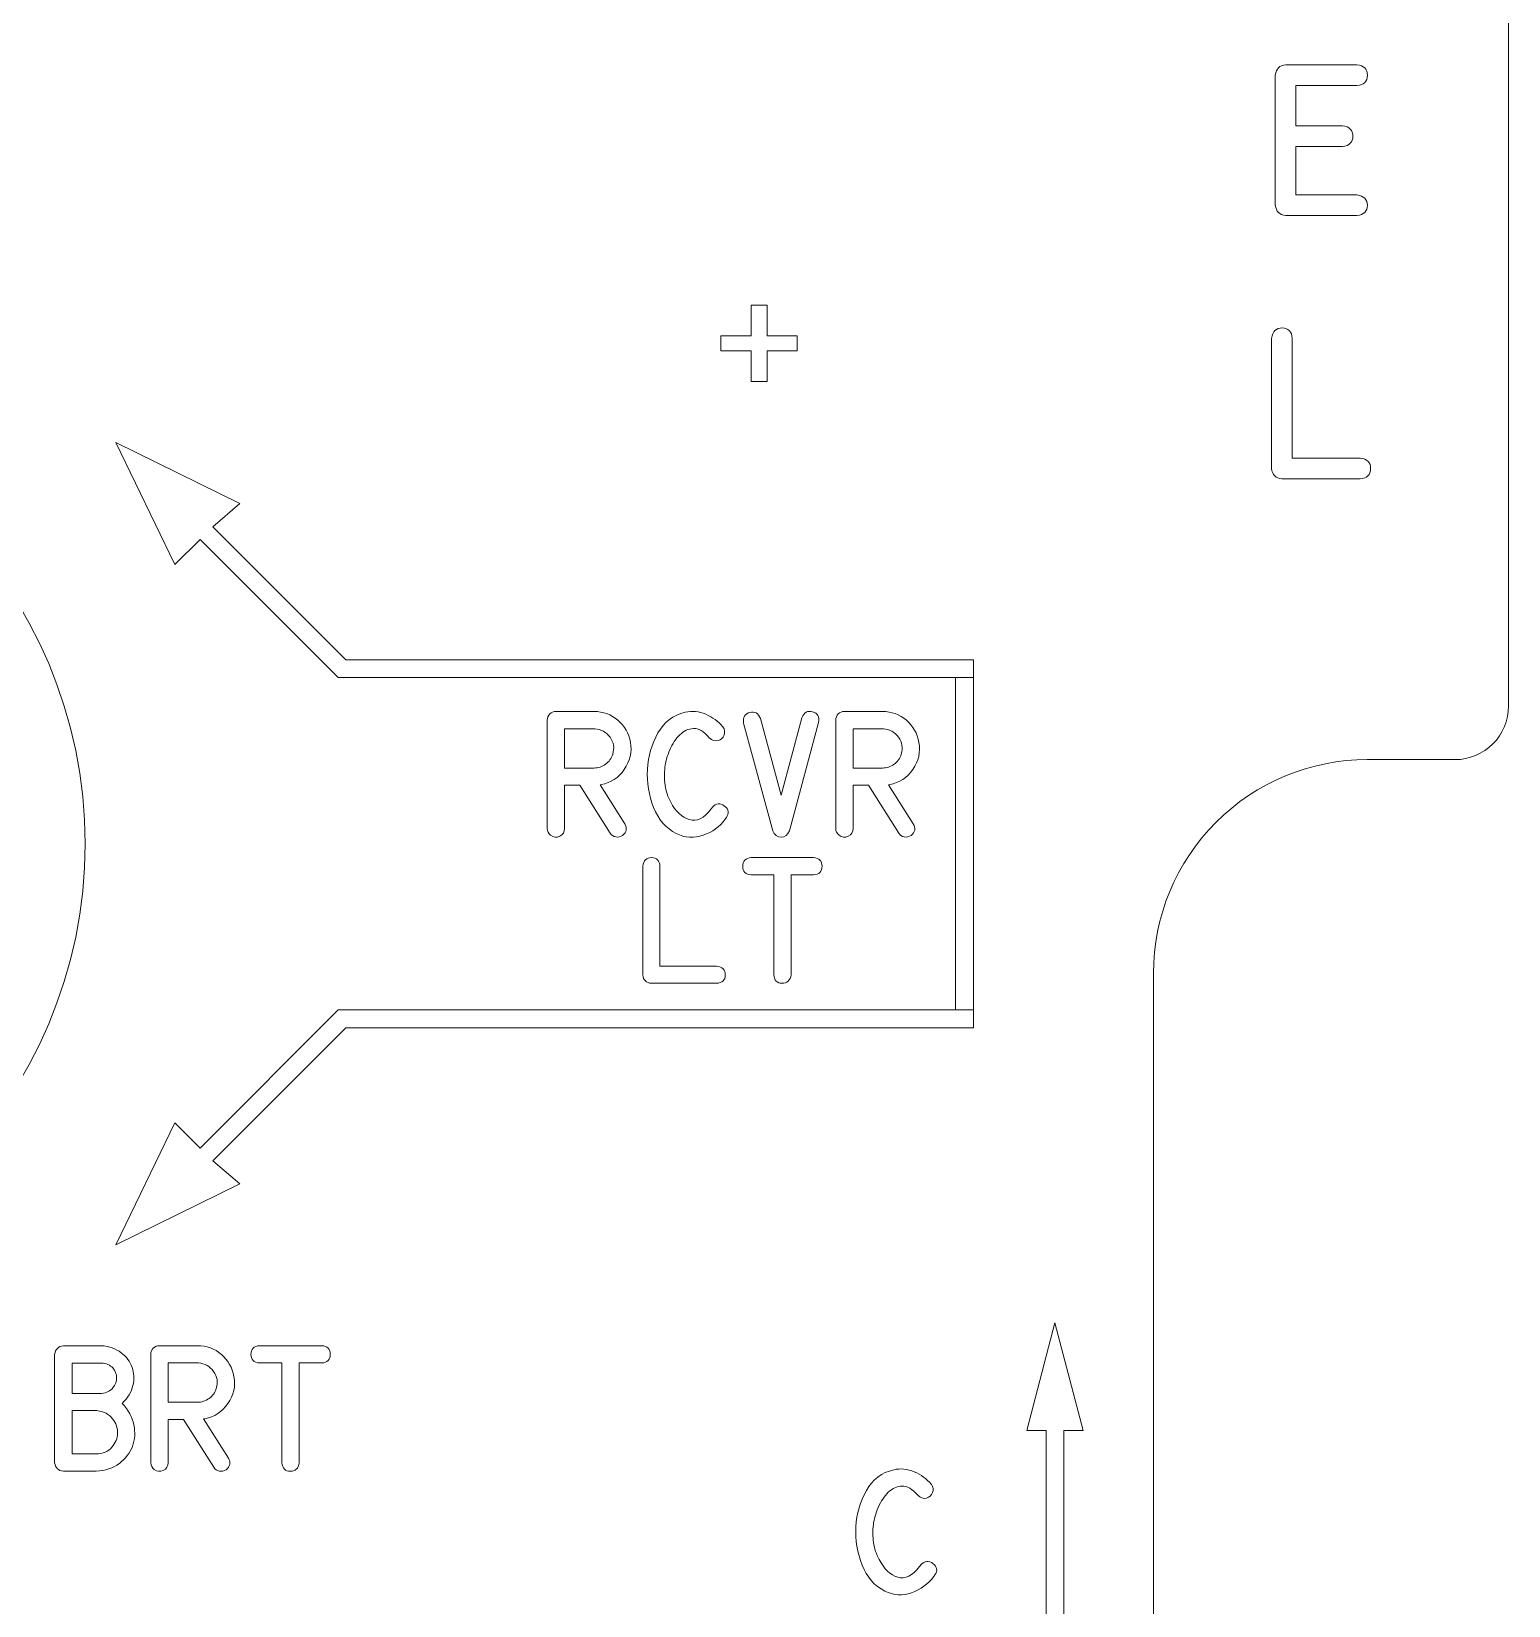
# Model space of a CAD drawing. Header units: millimetres. Extents: x -209 to 236, y -93 to 88.
# Drawn here: x -105.64 to -64.19, y -0.87 to 43.33 of the extents above; entities that cross this region are included whole.
import ezdxf

# ---------------------------------------------------------------- set-up
doc = ezdxf.new("R2010")
doc.units = ezdxf.units.MM
doc.header["$MEASUREMENT"] = 0
doc.layers.add('LED', color=7, linetype='Continuous')

msp = doc.modelspace()

# ---------------------------------------------------------------- linework, layer by layer
at = {"layer": 'LED', "color": 240, "lineweight": 9}
msp.add_lwpolyline([(-79.7042, 15.8551), (-79.2042, 15.8551), (-79.2042, 25.1901), (-79.7042, 25.1901), (-79.7042, 15.8551)], close=True, dxfattribs=at)
msp.add_ellipse((-117.1377, 20.5226), major_axis=(0, 13), ratio=1, dxfattribs=at)
at = {"layer": 'LED', "color": 250, "lineweight": 9}
msp.add_open_spline([(-64.1878, 86.0226), (-64.188, 86.4206), (-64.3464, 86.8023), (-64.628, 87.0836), (-64.628, 87.0836), (-64.9097, 87.3649), (-65.2897, 87.5228), (-65.6878, 87.5226), (-65.6878, 87.5226), (-65.6878, 87.5226), (-207.1378, 87.5226), (-207.1378, 87.5226), (-207.1378, 87.5226), (-207.5358, 87.5223), (-207.9175, 87.3639), (-208.1988, 87.0823), (-208.1988, 87.0823), (-208.4801, 86.8006), (-208.638, 86.4206), (-208.6378, 86.0226), (-208.6378, 86.0226), (-208.6378, 86.0226), (-208.6378, 81.5351), (-208.6378, 81.5351), (-208.6378, 81.5351), (-208.6375, 81.137), (-208.4791, 80.7553), (-208.1975, 80.474), (-208.1975, 80.474), (-207.9158, 80.1927), (-207.5358, 80.0348), (-207.1378, 80.0351), (-207.1378, 80.0351), (-207.1378, 80.0351), (-204.6753, 80.0351), (-204.6753, 80.0351), (-204.6753, 80.0351), (-202.5317, 80.0351), (-200.5509, 78.8915), (-199.4791, 77.0351), (-199.4791, 77.0351), (-198.4073, 75.1787), (-198.4073, 72.8915), (-199.4791, 71.0351), (-199.4791, 71.0351), (-200.5509, 69.1787), (-202.5317, 68.0351), (-204.6753, 68.0351), (-204.6753, 68.0351), (-204.6753, 68.0351), (-207.1378, 68.0351), (-207.1378, 68.0351), (-207.1378, 68.0351), (-207.5358, 68.0348), (-207.9175, 67.8764), (-208.1988, 67.5948), (-208.1988, 67.5948), (-208.4801, 67.3131), (-208.638, 66.9331), (-208.6378, 66.5351), (-208.6378, 66.5351), (-208.6378, 66.5351), (-208.6378, 24.3851), (-208.6378, 24.3851), (-208.6378, 24.3851), (-208.6375, 23.987), (-208.4791, 23.6053), (-208.1975, 23.324), (-208.1975, 23.324), (-207.9158, 23.0427), (-207.5358, 22.8848), (-207.1378, 22.8851), (-207.1378, 22.8851), (-207.1378, 22.8851), (-204.6753, 22.8851), (-204.6753, 22.8851), (-204.6753, 22.8851), (-202.5317, 22.8851), (-200.5509, 21.7415), (-199.4791, 19.8851), (-199.4791, 19.8851), (-198.4073, 18.0287), (-198.4073, 15.7415), (-199.4791, 13.8851), (-199.4791, 13.8851), (-200.5509, 12.0287), (-202.5317, 10.8851), (-204.6753, 10.8851), (-204.6753, 10.8851), (-204.6753, 10.8851), (-207.1378, 10.8851), (-207.1378, 10.8851), (-207.1378, 10.8851), (-207.5358, 10.8848), (-207.9175, 10.7264), (-208.1988, 10.4448), (-208.1988, 10.4448), (-208.4801, 10.1631), (-208.638, 9.7831), (-208.6378, 9.3851), (-208.6378, 9.3851), (-208.6378, 9.3851), (-208.6378, -70.8649), (-208.6378, -70.8649), (-208.6378, -70.8649), (-208.6375, -71.263), (-208.4791, -71.6447), (-208.1975, -71.926), (-208.1975, -71.926), (-207.9158, -72.2073), (-207.5358, -72.3652), (-207.1378, -72.3649), (-207.1378, -72.3649), (-207.1378, -72.3649), (-204.6753, -72.3649), (-204.6753, -72.3649), (-204.6753, -72.3649), (-202.5317, -72.3649), (-200.5509, -73.5085), (-199.4791, -75.3649), (-199.4791, -75.3649), (-198.4073, -77.2213), (-198.4073, -79.5085), (-199.4791, -81.3649), (-199.4791, -81.3649), (-200.5509, -83.2213), (-202.5317, -84.3649), (-204.6753, -84.3649), (-204.6753, -84.3649), (-204.6753, -84.3649), (-207.1378, -84.3649), (-207.1378, -84.3649), (-207.1378, -84.3649), (-207.5358, -84.3652), (-207.9175, -84.5236), (-208.1988, -84.8052), (-208.1988, -84.8052), (-208.4801, -85.0869), (-208.638, -85.4669), (-208.6378, -85.8649), (-208.6378, -85.8649), (-208.6378, -85.8649), (-208.6378, -90.3524), (-208.6378, -90.3524), (-208.6378, -90.3524), (-208.6375, -90.7505), (-208.4791, -91.1322), (-208.1975, -91.4135), (-208.1975, -91.4135), (-207.9158, -91.6948), (-207.5358, -91.8527), (-207.1378, -91.8524), (-207.1378, -91.8524), (-207.1378, -91.8524), (-65.6878, -91.8524), (-65.6878, -91.8524), (-65.6878, -91.8524), (-65.2897, -91.8522), (-64.908, -91.6938), (-64.6267, -91.4121), (-64.6267, -91.4121), (-64.3454, -91.1305), (-64.1875, -90.7505), (-64.1878, -90.3524), (-64.1878, -90.3524), (-64.1878, -90.3524), (-64.1878, -85.8649), (-64.1878, -85.8649), (-64.1878, -85.8649), (-64.188, -85.4669), (-64.3464, -85.0852), (-64.628, -84.8039), (-64.628, -84.8039), (-64.9097, -84.5226), (-65.2897, -84.3647), (-65.6878, -84.3649), (-65.6878, -84.3649), (-65.6878, -84.3649), (-68.1503, -84.3649), (-68.1503, -84.3649), (-68.1503, -84.3649), (-69.7406, -84.3659), (-71.2661, -83.7352), (-72.3913, -82.6114), (-72.3913, -82.6114), (-73.5165, -81.4876), (-74.1493, -79.9552), (-74.1503, -78.3649), (-74.1503, -78.3649), (-74.1503, -78.3649), (-74.1503, 16.8851), (-74.1503, 16.8851), (-74.1503, 16.8851), (-74.1513, 18.4754), (-73.5205, 20.0009), (-72.3967, 21.1261), (-72.3967, 21.1261), (-71.2729, 22.2514), (-69.7406, 22.8841), (-68.1503, 22.8851), (-68.1503, 22.8851), (-68.1503, 22.8851), (-65.6878, 22.8851), (-65.6878, 22.8851), (-65.6878, 22.8851), (-65.2897, 22.8853), (-64.908, 23.0437), (-64.6267, 23.3254), (-64.6267, 23.3254), (-64.3454, 23.607), (-64.1875, 23.987), (-64.1878, 24.3851), (-64.1878, 24.3851), (-64.1878, 24.3851), (-64.1878, 66.5351), (-64.1878, 66.5351), (-64.1878, 66.5351), (-64.188, 66.9331), (-64.3464, 67.3148), (-64.628, 67.5961), (-64.628, 67.5961), (-64.9097, 67.8774), (-65.2897, 68.0353), (-65.6878, 68.0351), (-65.6878, 68.0351), (-65.6878, 68.0351), (-68.1503, 68.0351), (-68.1503, 68.0351), (-68.1503, 68.0351), (-70.2939, 68.0351), (-72.2746, 69.1787), (-73.3464, 71.0351), (-73.3464, 71.0351), (-74.4182, 72.8915), (-74.4182, 75.1787), (-73.3464, 77.0351), (-73.3464, 77.0351), (-72.2746, 78.8915), (-70.2939, 80.0351), (-68.1503, 80.0351), (-68.1503, 80.0351), (-68.1503, 80.0351), (-65.6878, 80.0351), (-65.6878, 80.0351), (-65.6878, 80.0351), (-65.2897, 80.0353), (-64.908, 80.1937), (-64.6267, 80.4754), (-64.6267, 80.4754), (-64.3454, 80.757), (-64.1875, 81.137), (-64.1878, 81.5351), (-64.1878, 81.5351), (-64.1878, 81.5351), (-64.1878, 86.0226), (-64.1878, 86.0226)], degree=3, knots=[0, 0, 0, 0, 0.0153846, 0.0153846, 0.0153846, 0.0153846, 0.0307692, 0.0307692, 0.0307692, 0.0307692, 0.0461538, 0.0461538, 0.0461538, 0.0461538, 0.0615385, 0.0615385, 0.0615385, 0.0615385, 0.0769231, 0.0769231, 0.0769231, 0.0769231, 0.0923077, 0.0923077, 0.0923077, 0.0923077, 0.1076923, 0.1076923, 0.1076923, 0.1076923, 0.1230769, 0.1230769, 0.1230769, 0.1230769, 0.1384615, 0.1384615, 0.1384615, 0.1384615, 0.1538462, 0.1538462, 0.1538462, 0.1538462, 0.1692308, 0.1692308, 0.1692308, 0.1692308, 0.1846154, 0.1846154, 0.1846154, 0.1846154, 0.2, 0.2, 0.2, 0.2, 0.2153846, 0.2153846, 0.2153846, 0.2153846, 0.2307692, 0.2307692, 0.2307692, 0.2307692, 0.2461538, 0.2461538, 0.2461538, 0.2461538, 0.2615385, 0.2615385, 0.2615385, 0.2615385, 0.2769231, 0.2769231, 0.2769231, 0.2769231, 0.2923077, 0.2923077, 0.2923077, 0.2923077, 0.3076923, 0.3076923, 0.3076923, 0.3076923, 0.3230769, 0.3230769, 0.3230769, 0.3230769, 0.3384615, 0.3384615, 0.3384615, 0.3384615, 0.3538462, 0.3538462, 0.3538462, 0.3538462, 0.3692308, 0.3692308, 0.3692308, 0.3692308, 0.3846154, 0.3846154, 0.3846154, 0.3846154, 0.4, 0.4, 0.4, 0.4, 0.4153846, 0.4153846, 0.4153846, 0.4153846, 0.4307692, 0.4307692, 0.4307692, 0.4307692, 0.4461538, 0.4461538, 0.4461538, 0.4461538, 0.4615385, 0.4615385, 0.4615385, 0.4615385, 0.4769231, 0.4769231, 0.4769231, 0.4769231, 0.4923077, 0.4923077, 0.4923077, 0.4923077, 0.5076923, 0.5076923, 0.5076923, 0.5076923, 0.5230769, 0.5230769, 0.5230769, 0.5230769, 0.5384615, 0.5384615, 0.5384615, 0.5384615, 0.5538462, 0.5538462, 0.5538462, 0.5538462, 0.5692308, 0.5692308, 0.5692308, 0.5692308, 0.5846154, 0.5846154, 0.5846154, 0.5846154, 0.6, 0.6, 0.6, 0.6, 0.6153846, 0.6153846, 0.6153846, 0.6153846, 0.6307692, 0.6307692, 0.6307692, 0.6307692, 0.6461538, 0.6461538, 0.6461538, 0.6461538, 0.6615385, 0.6615385, 0.6615385, 0.6615385, 0.6769231, 0.6769231, 0.6769231, 0.6769231, 0.6923077, 0.6923077, 0.6923077, 0.6923077, 0.7076923, 0.7076923, 0.7076923, 0.7076923, 0.7230769, 0.7230769, 0.7230769, 0.7230769, 0.7384615, 0.7384615, 0.7384615, 0.7384615, 0.7538462, 0.7538462, 0.7538462, 0.7538462, 0.7692308, 0.7692308, 0.7692308, 0.7692308, 0.7846154, 0.7846154, 0.7846154, 0.7846154, 0.8, 0.8, 0.8, 0.8, 0.8153846, 0.8153846, 0.8153846, 0.8153846, 0.8307692, 0.8307692, 0.8307692, 0.8307692, 0.8461538, 0.8461538, 0.8461538, 0.8461538, 0.8615385, 0.8615385, 0.8615385, 0.8615385, 0.8769231, 0.8769231, 0.8769231, 0.8769231, 0.8923077, 0.8923077, 0.8923077, 0.8923077, 0.9076923, 0.9076923, 0.9076923, 0.9076923, 0.9230769, 0.9230769, 0.9230769, 0.9230769, 0.9384615, 0.9384615, 0.9384615, 0.9384615, 0.9538462, 0.9538462, 0.9538462, 0.9538462, 0.9692308, 0.9692308, 0.9692308, 0.9692308, 1, 1, 1, 1], dxfattribs=at)
at = {"layer": 'LED', "color": 240, "lineweight": 9}
for points, knots in [([(-68.4402, 41.8146), (-68.4402, 41.8146), (-70.1539, 41.8146), (-70.1539, 41.8146), (-70.1539, 41.8146), (-70.1539, 41.8146), (-70.1539, 40.6836), (-70.1539, 40.6836), (-70.1539, 40.6836), (-70.1539, 40.6836), (-68.8473, 40.6836), (-68.8473, 40.6836), (-68.8473, 40.6836), (-68.6518, 40.6546), (-68.5545, 40.5566), (-68.5552, 40.3894), (-68.5552, 40.3894), (-68.5559, 40.2214), (-68.6532, 40.1241), (-68.8473, 40.0966), (-68.8473, 40.0966), (-68.8473, 40.0966), (-70.1539, 40.0966), (-70.1539, 40.0966), (-70.1539, 40.0966), (-70.1539, 40.0966), (-70.1539, 38.7384), (-70.1539, 38.7384), (-70.1539, 38.7384), (-70.1539, 38.7384), (-68.4402, 38.7384), (-68.4402, 38.7384), (-68.4402, 38.7384), (-68.2461, 38.7094), (-68.1488, 38.6128), (-68.1488, 38.447), (-68.1488, 38.447), (-68.1488, 38.2819), (-68.2461, 38.1852), (-68.4402, 38.1577), (-68.4402, 38.1577), (-68.4402, 38.1577), (-70.4411, 38.1577), (-70.4411, 38.1577), (-70.4411, 38.1577), (-70.6132, 38.1796), (-70.7113, 38.2776), (-70.7346, 38.4512), (-70.7346, 38.4512), (-70.7346, 38.4512), (-70.7346, 42.1017), (-70.7346, 42.1017), (-70.7346, 42.1017), (-70.7085, 42.2838), (-70.6104, 42.3797), (-70.4411, 42.391), (-70.4411, 42.391), (-70.4411, 42.391), (-68.4402, 42.391), (-68.4402, 42.391), (-68.4402, 42.391), (-68.2461, 42.3762), (-68.1488, 42.2788), (-68.1495, 42.1003), (-68.1495, 42.1003), (-68.1502, 41.9218), (-68.2475, 41.8266), (-68.4402, 41.8146)], [0, 0, 0, 0, 0.0555556, 0.0555556, 0.0555556, 0.0555556, 0.1111111, 0.1111111, 0.1111111, 0.1111111, 0.1666667, 0.1666667, 0.1666667, 0.1666667, 0.2222222, 0.2222222, 0.2222222, 0.2222222, 0.2777778, 0.2777778, 0.2777778, 0.2777778, 0.3333333, 0.3333333, 0.3333333, 0.3333333, 0.3888889, 0.3888889, 0.3888889, 0.3888889, 0.4444444, 0.4444444, 0.4444444, 0.4444444, 0.5, 0.5, 0.5, 0.5, 0.5555556, 0.5555556, 0.5555556, 0.5555556, 0.6111111, 0.6111111, 0.6111111, 0.6111111, 0.6666667, 0.6666667, 0.6666667, 0.6666667, 0.7222222, 0.7222222, 0.7222222, 0.7222222, 0.7777778, 0.7777778, 0.7777778, 0.7777778, 0.8333333, 0.8333333, 0.8333333, 0.8333333, 0.8888889, 0.8888889, 0.8888889, 0.8888889, 1, 1, 1, 1]), ([(-84.9975, 35.6437), (-84.9975, 35.6437), (-84.9975, 34.7861), (-84.9975, 34.7861), (-84.9975, 34.7861), (-84.9975, 34.7861), (-84.1487, 34.7861), (-84.1487, 34.7861), (-84.1487, 34.7861), (-84.1487, 34.7861), (-84.1487, 34.3588), (-84.1487, 34.3588), (-84.1487, 34.3588), (-84.1487, 34.3588), (-84.9975, 34.3588), (-84.9975, 34.3588), (-84.9975, 34.3588), (-84.9975, 34.3588), (-84.9975, 33.5012), (-84.9975, 33.5012), (-84.9975, 33.5012), (-84.9975, 33.5012), (-85.4423, 33.5012), (-85.4423, 33.5012), (-85.4423, 33.5012), (-85.4423, 33.5012), (-85.4423, 34.3588), (-85.4423, 34.3588), (-85.4423, 34.3588), (-85.4423, 34.3588), (-86.2969, 34.3588), (-86.2969, 34.3588), (-86.2969, 34.3588), (-86.2969, 34.3588), (-86.2969, 34.7861), (-86.2969, 34.7861), (-86.2969, 34.7861), (-86.2969, 34.7861), (-85.4423, 34.7861), (-85.4423, 34.7861), (-85.4423, 34.7861), (-85.4423, 34.7861), (-85.4423, 35.6437), (-85.4423, 35.6437), (-85.4423, 35.6437), (-85.4423, 35.6437), (-84.9975, 35.6437), (-84.9975, 35.6437)], [0, 0, 0, 0, 0.0769231, 0.0769231, 0.0769231, 0.0769231, 0.1538462, 0.1538462, 0.1538462, 0.1538462, 0.2307692, 0.2307692, 0.2307692, 0.2307692, 0.3076923, 0.3076923, 0.3076923, 0.3076923, 0.3846154, 0.3846154, 0.3846154, 0.3846154, 0.4615385, 0.4615385, 0.4615385, 0.4615385, 0.5384615, 0.5384615, 0.5384615, 0.5384615, 0.6153846, 0.6153846, 0.6153846, 0.6153846, 0.6923077, 0.6923077, 0.6923077, 0.6923077, 0.7692308, 0.7692308, 0.7692308, 0.7692308, 0.8461538, 0.8461538, 0.8461538, 0.8461538, 1, 1, 1, 1]), ([(-70.5455, 30.7696), (-70.7148, 30.7809), (-70.8129, 30.8761), (-70.839, 31.0567), (-70.839, 31.0567), (-70.839, 31.0567), (-70.839, 34.7115), (-70.839, 34.7115), (-70.839, 34.7115), (-70.8101, 34.9098), (-70.7092, 35.0071), (-70.537, 35.0043), (-70.537, 35.0043), (-70.3649, 35.0008), (-70.271, 34.9027), (-70.2562, 34.7115), (-70.2562, 34.7115), (-70.2562, 34.7115), (-70.2562, 31.3467), (-70.2562, 31.3467), (-70.2562, 31.3467), (-70.2562, 31.3467), (-68.3484, 31.3481), (-68.3484, 31.3481), (-68.3484, 31.3481), (-68.1523, 31.3263), (-68.0556, 31.2275), (-68.0577, 31.0518), (-68.0577, 31.0518), (-68.0598, 30.8761), (-68.1572, 30.7823), (-68.3505, 30.7696), (-68.3505, 30.7696), (-68.3505, 30.7696), (-70.5455, 30.7696), (-70.5455, 30.7696)], [0, 0, 0, 0, 0.1, 0.1, 0.1, 0.1, 0.2, 0.2, 0.2, 0.2, 0.3, 0.3, 0.3, 0.3, 0.4, 0.4, 0.4, 0.4, 0.5, 0.5, 0.5, 0.5, 0.6, 0.6, 0.6, 0.6, 0.7, 0.7, 0.7, 0.7, 0.8, 0.8, 0.8, 0.8, 1, 1, 1, 1]), ([(-79.7042, 25.1901), (-79.7042, 25.1901), (-97.0311, 25.1901), (-97.0311, 25.1901), (-97.0311, 25.1901), (-97.0311, 25.1901), (-100.9084, 29.0674), (-100.9084, 29.0674), (-100.9084, 29.0674), (-100.9084, 29.0674), (-101.6155, 28.3602), (-101.6155, 28.3602), (-101.6155, 28.3602), (-101.6155, 28.3602), (-103.274, 31.7851), (-103.274, 31.7851), (-103.274, 31.7851), (-103.274, 31.7851), (-99.7965, 30.0727), (-99.7965, 30.0727), (-99.7965, 30.0727), (-99.7965, 30.0727), (-100.5549, 29.4209), (-100.5549, 29.4209), (-100.5549, 29.4209), (-100.5549, 29.4209), (-96.824, 25.6901), (-96.824, 25.6901), (-96.824, 25.6901), (-96.824, 25.6901), (-79.2042, 25.6901), (-79.2042, 25.6901), (-79.2042, 25.6901), (-79.2042, 25.6901), (-79.2042, 25.1901), (-79.2042, 25.1901), (-79.2042, 25.1901), (-79.2042, 25.1901), (-79.7042, 25.1901), (-79.7042, 25.1901)], [0, 0, 0, 0, 0.0909091, 0.0909091, 0.0909091, 0.0909091, 0.1818182, 0.1818182, 0.1818182, 0.1818182, 0.2727273, 0.2727273, 0.2727273, 0.2727273, 0.3636364, 0.3636364, 0.3636364, 0.3636364, 0.4545455, 0.4545455, 0.4545455, 0.4545455, 0.5454545, 0.5454545, 0.5454545, 0.5454545, 0.6363636, 0.6363636, 0.6363636, 0.6363636, 0.7272727, 0.7272727, 0.7272727, 0.7272727, 0.8181818, 0.8181818, 0.8181818, 0.8181818, 1, 1, 1, 1]), ([(-88.9903, 21.0827), (-88.9168, 20.9528), (-88.9374, 20.844), (-89.052, 20.7552), (-89.052, 20.7552), (-89.1073, 20.7164), (-89.1708, 20.7029), (-89.2425, 20.7159), (-89.2425, 20.7159), (-89.3142, 20.7282), (-89.3666, 20.7641), (-89.4001, 20.8223), (-89.4001, 20.8223), (-89.4001, 20.8223), (-90.2491, 22.1646), (-90.2491, 22.1646), (-90.2491, 22.1646), (-90.2491, 22.1646), (-90.6801, 22.1646), (-90.6801, 22.1646), (-90.6801, 22.1646), (-90.6801, 22.1646), (-90.6801, 20.9516), (-90.6801, 20.9516), (-90.6801, 20.9516), (-90.6801, 20.8517), (-90.7253, 20.7799), (-90.8159, 20.7353), (-90.8159, 20.7353), (-90.907, 20.6912), (-90.9917, 20.6994), (-91.071, 20.7605), (-91.071, 20.7605), (-91.134, 20.8076), (-91.1657, 20.8711), (-91.1657, 20.9516), (-91.1657, 20.9516), (-91.1657, 20.9516), (-91.1657, 23.9954), (-91.1657, 23.9954), (-91.1657, 23.9954), (-91.1657, 24.0619), (-91.1422, 24.1189), (-91.0957, 24.1659), (-91.0957, 24.1659), (-91.0493, 24.213), (-90.9923, 24.2365), (-90.9246, 24.2365), (-90.9246, 24.2365), (-90.9246, 24.2365), (-89.8552, 24.2365), (-89.8552, 24.2365), (-89.8552, 24.2365), (-89.5976, 24.2365), (-89.3742, 24.1548), (-89.1849, 23.9913), (-89.1849, 23.9913), (-88.9956, 23.8273), (-88.8774, 23.6197), (-88.8315, 23.3681), (-88.8315, 23.3681), (-88.7833, 23.0982), (-88.8404, 22.846), (-89.0032, 22.6114), (-89.0032, 22.6114), (-89.1655, 22.3762), (-89.3813, 22.2339), (-89.65, 22.1834), (-89.65, 22.1834), (-89.65, 22.1834), (-89.6829, 22.1781), (-89.6829, 22.1781), (-89.6829, 22.1781), (-89.6829, 22.1781), (-88.9903, 21.0827), (-88.9903, 21.0827)], [0, 0, 0, 0, 0.05, 0.05, 0.05, 0.05, 0.1, 0.1, 0.1, 0.1, 0.15, 0.15, 0.15, 0.15, 0.2, 0.2, 0.2, 0.2, 0.25, 0.25, 0.25, 0.25, 0.3, 0.3, 0.3, 0.3, 0.35, 0.35, 0.35, 0.35, 0.4, 0.4, 0.4, 0.4, 0.45, 0.45, 0.45, 0.45, 0.5, 0.5, 0.5, 0.5, 0.55, 0.55, 0.55, 0.55, 0.6, 0.6, 0.6, 0.6, 0.65, 0.65, 0.65, 0.65, 0.7, 0.7, 0.7, 0.7, 0.75, 0.75, 0.75, 0.75, 0.8, 0.8, 0.8, 0.8, 0.85, 0.85, 0.85, 0.85, 0.9, 0.9, 0.9, 0.9, 1, 1, 1, 1]), ([(-86.1399, 21.2603), (-86.1399, 21.2603), (-86.1552, 21.2374), (-86.1552, 21.2374), (-86.1552, 21.2374), (-86.1587, 21.2333), (-86.1616, 21.2291), (-86.164, 21.2256), (-86.164, 21.2256), (-86.1657, 21.2221), (-86.1681, 21.2186), (-86.1704, 21.215), (-86.1704, 21.215), (-86.328, 21.0028), (-86.5344, 20.8517), (-86.7901, 20.7611), (-86.7901, 20.7611), (-87.0453, 20.6712), (-87.297, 20.6876), (-87.5451, 20.8105), (-87.5451, 20.8105), (-87.8332, 20.954), (-88.0448, 21.1974), (-88.1801, 21.5407), (-88.1801, 21.5407), (-88.3147, 21.8841), (-88.3729, 22.241), (-88.3541, 22.6114), (-88.3541, 22.6114), (-88.3347, 22.9818), (-88.2371, 23.3216), (-88.0613, 23.6321), (-88.0613, 23.6321), (-87.8849, 23.9419), (-87.6291, 24.136), (-87.2934, 24.2142), (-87.2934, 24.2142), (-87.1006, 24.2588), (-86.9083, 24.24), (-86.7166, 24.1583), (-86.7166, 24.1583), (-86.525, 24.076), (-86.3674, 23.9608), (-86.2445, 23.8126), (-86.2445, 23.8126), (-86.2433, 23.8126), (-86.2404, 23.8091), (-86.2363, 23.8008), (-86.2363, 23.8008), (-86.1834, 23.732), (-86.1722, 23.6562), (-86.2034, 23.5745), (-86.2034, 23.5745), (-86.2345, 23.4922), (-86.291, 23.441), (-86.3739, 23.4198), (-86.3739, 23.4198), (-86.4621, 23.3969), (-86.5438, 23.4234), (-86.6185, 23.4992), (-86.6185, 23.4992), (-86.7725, 23.6785), (-86.9207, 23.7644), (-87.0629, 23.7579), (-87.0629, 23.7579), (-87.2052, 23.7509), (-87.3328, 23.6921), (-87.4451, 23.5821), (-87.4451, 23.5821), (-87.558, 23.4716), (-87.6515, 23.3305), (-87.7262, 23.1582), (-87.7262, 23.1582), (-87.8008, 22.9859), (-87.8467, 22.8248), (-87.8637, 22.6743), (-87.8637, 22.6743), (-87.8843, 22.5068), (-87.8825, 22.338), (-87.8579, 22.1687), (-87.8579, 22.1687), (-87.8332, 21.9994), (-87.7814, 21.84), (-87.702, 21.6907), (-87.702, 21.6907), (-87.5639, 21.429), (-87.3904, 21.265), (-87.1811, 21.1992), (-87.1811, 21.1992), (-86.9712, 21.1327), (-86.7666, 21.2333), (-86.5667, 21.4996), (-86.5667, 21.4996), (-86.5573, 21.5108), (-86.5467, 21.5261), (-86.5338, 21.5443), (-86.5338, 21.5443), (-86.4262, 21.6636), (-86.3121, 21.676), (-86.1922, 21.5813), (-86.1922, 21.5813), (-86.0723, 21.4867), (-86.0546, 21.3797), (-86.1399, 21.2603)], [0, 0, 0, 0, 0.037037, 0.037037, 0.037037, 0.037037, 0.0740741, 0.0740741, 0.0740741, 0.0740741, 0.1111111, 0.1111111, 0.1111111, 0.1111111, 0.1481481, 0.1481481, 0.1481481, 0.1481481, 0.1851852, 0.1851852, 0.1851852, 0.1851852, 0.2222222, 0.2222222, 0.2222222, 0.2222222, 0.2592593, 0.2592593, 0.2592593, 0.2592593, 0.2962963, 0.2962963, 0.2962963, 0.2962963, 0.3333333, 0.3333333, 0.3333333, 0.3333333, 0.3703704, 0.3703704, 0.3703704, 0.3703704, 0.4074074, 0.4074074, 0.4074074, 0.4074074, 0.4444444, 0.4444444, 0.4444444, 0.4444444, 0.4814815, 0.4814815, 0.4814815, 0.4814815, 0.5185185, 0.5185185, 0.5185185, 0.5185185, 0.5555556, 0.5555556, 0.5555556, 0.5555556, 0.5925926, 0.5925926, 0.5925926, 0.5925926, 0.6296296, 0.6296296, 0.6296296, 0.6296296, 0.6666667, 0.6666667, 0.6666667, 0.6666667, 0.7037037, 0.7037037, 0.7037037, 0.7037037, 0.7407407, 0.7407407, 0.7407407, 0.7407407, 0.7777778, 0.7777778, 0.7777778, 0.7777778, 0.8148148, 0.8148148, 0.8148148, 0.8148148, 0.8518519, 0.8518519, 0.8518519, 0.8518519, 0.8888889, 0.8888889, 0.8888889, 0.8888889, 0.9259259, 0.9259259, 0.9259259, 0.9259259, 1, 1, 1, 1]), ([(-85.6554, 23.9108), (-85.6771, 24.0742), (-85.6189, 24.1742), (-85.4808, 24.2106), (-85.4808, 24.2106), (-85.342, 24.2477), (-85.2438, 24.1895), (-85.185, 24.0366), (-85.185, 24.0366), (-85.185, 24.0366), (-84.6047, 21.8871), (-84.6047, 21.8871), (-84.6047, 21.8871), (-84.6047, 21.8871), (-84.0209, 24.0572), (-84.0209, 24.0572), (-84.0209, 24.0572), (-83.9621, 24.2124), (-83.8609, 24.2688), (-83.7175, 24.2271), (-83.7175, 24.2271), (-83.574, 24.1853), (-83.5188, 24.0866), (-83.5523, 23.9314), (-83.5523, 23.9314), (-83.5523, 23.9314), (-84.3719, 20.8881), (-84.3719, 20.8881), (-84.3719, 20.8881), (-84.4183, 20.7699), (-84.4948, 20.71), (-84.6029, 20.7094), (-84.6029, 20.7094), (-84.7111, 20.7088), (-84.7893, 20.7664), (-84.8387, 20.8811), (-84.8387, 20.8811), (-84.8387, 20.8811), (-85.6554, 23.9108), (-85.6554, 23.9108)], [0, 0, 0, 0, 0.0909091, 0.0909091, 0.0909091, 0.0909091, 0.1818182, 0.1818182, 0.1818182, 0.1818182, 0.2727273, 0.2727273, 0.2727273, 0.2727273, 0.3636364, 0.3636364, 0.3636364, 0.3636364, 0.4545455, 0.4545455, 0.4545455, 0.4545455, 0.5454545, 0.5454545, 0.5454545, 0.5454545, 0.6363636, 0.6363636, 0.6363636, 0.6363636, 0.7272727, 0.7272727, 0.7272727, 0.7272727, 0.8181818, 0.8181818, 0.8181818, 0.8181818, 1, 1, 1, 1]), ([(-80.893, 21.0827), (-80.8195, 20.9528), (-80.8401, 20.844), (-80.9547, 20.7552), (-80.9547, 20.7552), (-81.01, 20.7164), (-81.0735, 20.7029), (-81.1452, 20.7159), (-81.1452, 20.7159), (-81.2169, 20.7282), (-81.2693, 20.7641), (-81.3028, 20.8223), (-81.3028, 20.8223), (-81.3028, 20.8223), (-82.1518, 22.1646), (-82.1518, 22.1646), (-82.1518, 22.1646), (-82.1518, 22.1646), (-82.5828, 22.1646), (-82.5828, 22.1646), (-82.5828, 22.1646), (-82.5828, 22.1646), (-82.5828, 20.9516), (-82.5828, 20.9516), (-82.5828, 20.9516), (-82.5828, 20.8517), (-82.628, 20.7799), (-82.7186, 20.7353), (-82.7186, 20.7353), (-82.8097, 20.6912), (-82.8944, 20.6994), (-82.9737, 20.7605), (-82.9737, 20.7605), (-83.0367, 20.8076), (-83.0684, 20.8711), (-83.0684, 20.9516), (-83.0684, 20.9516), (-83.0684, 20.9516), (-83.0684, 23.9954), (-83.0684, 23.9954), (-83.0684, 23.9954), (-83.0684, 24.0619), (-83.0449, 24.1189), (-82.9984, 24.1659), (-82.9984, 24.1659), (-82.952, 24.213), (-82.895, 24.2365), (-82.8273, 24.2365), (-82.8273, 24.2365), (-82.8273, 24.2365), (-81.7579, 24.2365), (-81.7579, 24.2365), (-81.7579, 24.2365), (-81.5003, 24.2365), (-81.2769, 24.1548), (-81.0876, 23.9913), (-81.0876, 23.9913), (-80.8983, 23.8273), (-80.7801, 23.6197), (-80.7342, 23.3681), (-80.7342, 23.3681), (-80.686, 23.0982), (-80.7431, 22.846), (-80.9059, 22.6114), (-80.9059, 22.6114), (-81.0682, 22.3762), (-81.284, 22.2339), (-81.5527, 22.1834), (-81.5527, 22.1834), (-81.5527, 22.1834), (-81.5856, 22.1781), (-81.5856, 22.1781), (-81.5856, 22.1781), (-81.5856, 22.1781), (-80.893, 21.0827), (-80.893, 21.0827)], [0, 0, 0, 0, 0.05, 0.05, 0.05, 0.05, 0.1, 0.1, 0.1, 0.1, 0.15, 0.15, 0.15, 0.15, 0.2, 0.2, 0.2, 0.2, 0.25, 0.25, 0.25, 0.25, 0.3, 0.3, 0.3, 0.3, 0.35, 0.35, 0.35, 0.35, 0.4, 0.4, 0.4, 0.4, 0.45, 0.45, 0.45, 0.45, 0.5, 0.5, 0.5, 0.5, 0.55, 0.55, 0.55, 0.55, 0.6, 0.6, 0.6, 0.6, 0.65, 0.65, 0.65, 0.65, 0.7, 0.7, 0.7, 0.7, 0.75, 0.75, 0.75, 0.75, 0.8, 0.8, 0.8, 0.8, 0.85, 0.85, 0.85, 0.85, 0.9, 0.9, 0.9, 0.9, 1, 1, 1, 1]), ([(-89.8552, 22.6484), (-89.7376, 22.6484), (-89.6294, 22.6837), (-89.53, 22.7555), (-89.53, 22.7555), (-89.4307, 22.8266), (-89.3642, 22.9195), (-89.3295, 23.0341), (-89.3295, 23.0341), (-89.2754, 23.2111), (-89.3001, 23.371), (-89.4036, 23.5139), (-89.4036, 23.5139), (-89.5071, 23.6568), (-89.6494, 23.7356), (-89.8305, 23.7509), (-89.8305, 23.7509), (-89.8305, 23.7509), (-90.6801, 23.7509), (-90.6801, 23.7509), (-90.6801, 23.7509), (-90.6801, 23.7509), (-90.6801, 22.6484), (-90.6801, 22.6484), (-90.6801, 22.6484), (-90.6801, 22.6484), (-89.8552, 22.6484), (-89.8552, 22.6484)], [0, 0, 0, 0, 0.125, 0.125, 0.125, 0.125, 0.25, 0.25, 0.25, 0.25, 0.375, 0.375, 0.375, 0.375, 0.5, 0.5, 0.5, 0.5, 0.625, 0.625, 0.625, 0.625, 0.75, 0.75, 0.75, 0.75, 1, 1, 1, 1]), ([(-81.7579, 22.6484), (-81.6403, 22.6484), (-81.5321, 22.6837), (-81.4327, 22.7555), (-81.4327, 22.7555), (-81.3334, 22.8266), (-81.2669, 22.9195), (-81.2322, 23.0341), (-81.2322, 23.0341), (-81.1781, 23.2111), (-81.2028, 23.371), (-81.3063, 23.5139), (-81.3063, 23.5139), (-81.4098, 23.6568), (-81.5521, 23.7356), (-81.7332, 23.7509), (-81.7332, 23.7509), (-81.7332, 23.7509), (-82.5828, 23.7509), (-82.5828, 23.7509), (-82.5828, 23.7509), (-82.5828, 23.7509), (-82.5828, 22.6484), (-82.5828, 22.6484), (-82.5828, 22.6484), (-82.5828, 22.6484), (-81.7579, 22.6484), (-81.7579, 22.6484)], [0, 0, 0, 0, 0.125, 0.125, 0.125, 0.125, 0.25, 0.25, 0.25, 0.25, 0.375, 0.375, 0.375, 0.375, 0.5, 0.5, 0.5, 0.5, 0.625, 0.625, 0.625, 0.625, 0.75, 0.75, 0.75, 0.75, 1, 1, 1, 1]), ([(-88.2436, 16.6037), (-88.3847, 16.6131), (-88.4664, 16.6925), (-88.4882, 16.843), (-88.4882, 16.843), (-88.4882, 16.843), (-88.4882, 19.8886), (-88.4882, 19.8886), (-88.4882, 19.8886), (-88.4641, 20.0538), (-88.38, 20.135), (-88.2366, 20.1326), (-88.2366, 20.1326), (-88.0931, 20.1297), (-88.0149, 20.0479), (-88.0026, 19.8886), (-88.0026, 19.8886), (-88.0026, 19.8886), (-88.0026, 17.0847), (-88.0026, 17.0847), (-88.0026, 17.0847), (-88.0026, 17.0847), (-86.4127, 17.0859), (-86.4127, 17.0859), (-86.4127, 17.0859), (-86.2493, 17.0676), (-86.1687, 16.9853), (-86.1705, 16.8389), (-86.1705, 16.8389), (-86.1723, 16.6925), (-86.2534, 16.6143), (-86.4145, 16.6037), (-86.4145, 16.6037), (-86.4145, 16.6037), (-88.2436, 16.6037), (-88.2436, 16.6037)], [0, 0, 0, 0, 0.1, 0.1, 0.1, 0.1, 0.2, 0.2, 0.2, 0.2, 0.3, 0.3, 0.3, 0.3, 0.4, 0.4, 0.4, 0.4, 0.5, 0.5, 0.5, 0.5, 0.6, 0.6, 0.6, 0.6, 0.7, 0.7, 0.7, 0.7, 0.8, 0.8, 0.8, 0.8, 1, 1, 1, 1]), ([(-84.8076, 16.8466), (-84.8076, 16.8466), (-84.8076, 19.6476), (-84.8076, 19.6476), (-84.8076, 19.6476), (-84.8076, 19.6476), (-85.4396, 19.6476), (-85.4396, 19.6476), (-85.4396, 19.6476), (-85.6002, 19.6599), (-85.6807, 19.741), (-85.6801, 19.8892), (-85.6801, 19.8892), (-85.6795, 20.038), (-85.599, 20.1197), (-85.4396, 20.1332), (-85.4396, 20.1332), (-85.4396, 20.1332), (-83.6911, 20.1332), (-83.6911, 20.1332), (-83.6911, 20.1332), (-83.5329, 20.1209), (-83.453, 20.0391), (-83.4524, 19.8892), (-83.4524, 19.8892), (-83.4518, 19.7399), (-83.5317, 19.6587), (-83.6911, 19.6476), (-83.6911, 19.6476), (-83.6911, 19.6476), (-84.3214, 19.6476), (-84.3214, 19.6476), (-84.3214, 19.6476), (-84.3214, 19.6476), (-84.3214, 16.8466), (-84.3214, 16.8466), (-84.3214, 16.8466), (-84.3478, 16.6837), (-84.4325, 16.6031), (-84.5759, 16.6055), (-84.5759, 16.6055), (-84.7188, 16.6079), (-84.7958, 16.6884), (-84.8076, 16.8466)], [0, 0, 0, 0, 0.0833333, 0.0833333, 0.0833333, 0.0833333, 0.1666667, 0.1666667, 0.1666667, 0.1666667, 0.25, 0.25, 0.25, 0.25, 0.3333333, 0.3333333, 0.3333333, 0.3333333, 0.4166667, 0.4166667, 0.4166667, 0.4166667, 0.5, 0.5, 0.5, 0.5, 0.5833333, 0.5833333, 0.5833333, 0.5833333, 0.6666667, 0.6666667, 0.6666667, 0.6666667, 0.75, 0.75, 0.75, 0.75, 0.8333333, 0.8333333, 0.8333333, 0.8333333, 1, 1, 1, 1]), ([(-79.2042, 15.8551), (-79.2042, 15.8551), (-79.2042, 15.3551), (-79.2042, 15.3551), (-79.2042, 15.3551), (-79.2042, 15.3551), (-96.824, 15.3551), (-96.824, 15.3551), (-96.824, 15.3551), (-96.824, 15.3551), (-100.5549, 11.6242), (-100.5549, 11.6242), (-100.5549, 11.6242), (-100.5549, 11.6242), (-99.7965, 10.9725), (-99.7965, 10.9725), (-99.7965, 10.9725), (-99.7965, 10.9725), (-103.274, 9.2601), (-103.274, 9.2601), (-103.274, 9.2601), (-103.274, 9.2601), (-101.6155, 12.6849), (-101.6155, 12.6849), (-101.6155, 12.6849), (-101.6155, 12.6849), (-100.9084, 11.9778), (-100.9084, 11.9778), (-100.9084, 11.9778), (-100.9084, 11.9778), (-97.0311, 15.8551), (-97.0311, 15.8551), (-97.0311, 15.8551), (-97.0311, 15.8551), (-79.7042, 15.8551), (-79.7042, 15.8551), (-79.7042, 15.8551), (-79.7042, 15.8551), (-79.2042, 15.8551), (-79.2042, 15.8551)], [0, 0, 0, 0, 0.0909091, 0.0909091, 0.0909091, 0.0909091, 0.1818182, 0.1818182, 0.1818182, 0.1818182, 0.2727273, 0.2727273, 0.2727273, 0.2727273, 0.3636364, 0.3636364, 0.3636364, 0.3636364, 0.4545455, 0.4545455, 0.4545455, 0.4545455, 0.5454545, 0.5454545, 0.5454545, 0.5454545, 0.6363636, 0.6363636, 0.6363636, 0.6363636, 0.7272727, 0.7272727, 0.7272727, 0.7272727, 0.8181818, 0.8181818, 0.8181818, 0.8181818, 1, 1, 1, 1]), ([(-77.1669, -27.712), (-77.1669, -27.712), (-77.1669, 4.0465), (-77.1669, 4.0465), (-77.1669, 4.0465), (-77.1669, 4.0465), (-77.7104, 4.0465), (-77.7104, 4.0465), (-77.7104, 4.0465), (-77.7104, 4.0465), (-76.9169, 7.0716), (-76.9169, 7.0716), (-76.9169, 7.0716), (-76.9169, 7.0716), (-76.1235, 4.0465), (-76.1235, 4.0465), (-76.1235, 4.0465), (-76.1235, 4.0465), (-76.6669, 4.0465), (-76.6669, 4.0465), (-76.6669, 4.0465), (-76.6669, 4.0465), (-76.6669, -27.712), (-76.6669, -27.712), (-76.6669, -27.712), (-76.6669, -27.712), (-77.1669, -27.712), (-77.1669, -27.712)], [0, 0, 0, 0, 0.125, 0.125, 0.125, 0.125, 0.25, 0.25, 0.25, 0.25, 0.375, 0.375, 0.375, 0.375, 0.5, 0.5, 0.5, 0.5, 0.625, 0.625, 0.625, 0.625, 0.75, 0.75, 0.75, 0.75, 1, 1, 1, 1]), ([(-103.6778, 6.43), (-103.4597, 6.4118), (-103.2763, 6.3453), (-103.1275, 6.2319), (-103.1275, 6.2319), (-102.9788, 6.1184), (-102.8753, 5.9814), (-102.8182, 5.8209), (-102.8182, 5.8209), (-102.7606, 5.661), (-102.753, 5.4905), (-102.7947, 5.3094), (-102.7947, 5.3094), (-102.8365, 5.1289), (-102.9382, 4.9625), (-103.0987, 4.8108), (-103.0987, 4.8108), (-102.9217, 4.625), (-102.8118, 4.4239), (-102.7683, 4.2081), (-102.7683, 4.2081), (-102.7248, 3.9924), (-102.7383, 3.7901), (-102.8088, 3.6025), (-102.8088, 3.6025), (-102.8794, 3.415), (-103.0017, 3.2557), (-103.1763, 3.1245), (-103.1763, 3.1245), (-103.3509, 2.9934), (-103.5673, 2.9194), (-103.826, 2.9023), (-103.826, 2.9023), (-103.826, 2.9023), (-103.8307, 2.9023), (-103.8307, 2.9023), (-103.8307, 2.9023), (-103.8307, 2.9023), (-104.7473, 2.9023), (-104.7473, 2.9023), (-104.7473, 2.9023), (-104.8884, 2.9217), (-104.9701, 3.0017), (-104.9919, 3.1416), (-104.9919, 3.1416), (-104.9919, 3.1416), (-104.9919, 6.1854), (-104.9919, 6.1854), (-104.9919, 6.1854), (-104.9725, 6.3277), (-104.8908, 6.4094), (-104.7473, 6.43), (-104.7473, 6.43), (-104.7473, 6.43), (-103.6778, 6.43), (-103.6778, 6.43)], [0, 0, 0, 0, 0.0666667, 0.0666667, 0.0666667, 0.0666667, 0.1333333, 0.1333333, 0.1333333, 0.1333333, 0.2, 0.2, 0.2, 0.2, 0.2666667, 0.2666667, 0.2666667, 0.2666667, 0.3333333, 0.3333333, 0.3333333, 0.3333333, 0.4, 0.4, 0.4, 0.4, 0.4666667, 0.4666667, 0.4666667, 0.4666667, 0.5333333, 0.5333333, 0.5333333, 0.5333333, 0.6, 0.6, 0.6, 0.6, 0.6666667, 0.6666667, 0.6666667, 0.6666667, 0.7333333, 0.7333333, 0.7333333, 0.7333333, 0.8, 0.8, 0.8, 0.8, 0.8666667, 0.8666667, 0.8666667, 0.8666667, 1, 1, 1, 1]), ([(-100.1172, 3.2762), (-100.0437, 3.1463), (-100.0643, 3.0375), (-100.1789, 2.9487), (-100.1789, 2.9487), (-100.2342, 2.9099), (-100.2977, 2.8964), (-100.3694, 2.9094), (-100.3694, 2.9094), (-100.4411, 2.9217), (-100.4935, 2.9576), (-100.527, 3.0158), (-100.527, 3.0158), (-100.527, 3.0158), (-101.376, 4.3581), (-101.376, 4.3581), (-101.376, 4.3581), (-101.376, 4.3581), (-101.807, 4.3581), (-101.807, 4.3581), (-101.807, 4.3581), (-101.807, 4.3581), (-101.807, 3.1451), (-101.807, 3.1451), (-101.807, 3.1451), (-101.807, 3.0452), (-101.8522, 2.9734), (-101.9428, 2.9288), (-101.9428, 2.9288), (-102.0339, 2.8847), (-102.1186, 2.8929), (-102.1979, 2.954), (-102.1979, 2.954), (-102.2609, 3.0011), (-102.2926, 3.0646), (-102.2926, 3.1451), (-102.2926, 3.1451), (-102.2926, 3.1451), (-102.2926, 6.1889), (-102.2926, 6.1889), (-102.2926, 6.1889), (-102.2926, 6.2554), (-102.2691, 6.3124), (-102.2226, 6.3594), (-102.2226, 6.3594), (-102.1762, 6.4065), (-102.1192, 6.43), (-102.0515, 6.43), (-102.0515, 6.43), (-102.0515, 6.43), (-100.9821, 6.43), (-100.9821, 6.43), (-100.9821, 6.43), (-100.7245, 6.43), (-100.5011, 6.3483), (-100.3118, 6.1848), (-100.3118, 6.1848), (-100.1225, 6.0208), (-100.0043, 5.8132), (-99.9584, 5.5616), (-99.9584, 5.5616), (-99.9102, 5.2917), (-99.9673, 5.0395), (-100.1301, 4.8049), (-100.1301, 4.8049), (-100.2924, 4.5697), (-100.5082, 4.4274), (-100.7769, 4.3769), (-100.7769, 4.3769), (-100.7769, 4.3769), (-100.8098, 4.3716), (-100.8098, 4.3716), (-100.8098, 4.3716), (-100.8098, 4.3716), (-100.1172, 3.2762), (-100.1172, 3.2762)], [0, 0, 0, 0, 0.05, 0.05, 0.05, 0.05, 0.1, 0.1, 0.1, 0.1, 0.15, 0.15, 0.15, 0.15, 0.2, 0.2, 0.2, 0.2, 0.25, 0.25, 0.25, 0.25, 0.3, 0.3, 0.3, 0.3, 0.35, 0.35, 0.35, 0.35, 0.4, 0.4, 0.4, 0.4, 0.45, 0.45, 0.45, 0.45, 0.5, 0.5, 0.5, 0.5, 0.55, 0.55, 0.55, 0.55, 0.6, 0.6, 0.6, 0.6, 0.65, 0.65, 0.65, 0.65, 0.7, 0.7, 0.7, 0.7, 0.75, 0.75, 0.75, 0.75, 0.8, 0.8, 0.8, 0.8, 0.85, 0.85, 0.85, 0.85, 0.9, 0.9, 0.9, 0.9, 1, 1, 1, 1]), ([(-98.612, 3.1434), (-98.612, 3.1434), (-98.612, 5.9444), (-98.612, 5.9444), (-98.612, 5.9444), (-98.612, 5.9444), (-99.244, 5.9444), (-99.244, 5.9444), (-99.244, 5.9444), (-99.4046, 5.9567), (-99.4851, 6.0378), (-99.4845, 6.186), (-99.4845, 6.186), (-99.4839, 6.3348), (-99.4034, 6.4165), (-99.244, 6.43), (-99.244, 6.43), (-99.244, 6.43), (-97.4955, 6.43), (-97.4955, 6.43), (-97.4955, 6.43), (-97.3373, 6.4177), (-97.2574, 6.3359), (-97.2568, 6.186), (-97.2568, 6.186), (-97.2562, 6.0367), (-97.3361, 5.9555), (-97.4955, 5.9444), (-97.4955, 5.9444), (-97.4955, 5.9444), (-98.1258, 5.9444), (-98.1258, 5.9444), (-98.1258, 5.9444), (-98.1258, 5.9444), (-98.1258, 3.1434), (-98.1258, 3.1434), (-98.1258, 3.1434), (-98.1522, 2.9805), (-98.2369, 2.8999), (-98.3803, 2.9023), (-98.3803, 2.9023), (-98.5232, 2.9047), (-98.6002, 2.9852), (-98.612, 3.1434)], [0, 0, 0, 0, 0.0833333, 0.0833333, 0.0833333, 0.0833333, 0.1666667, 0.1666667, 0.1666667, 0.1666667, 0.25, 0.25, 0.25, 0.25, 0.3333333, 0.3333333, 0.3333333, 0.3333333, 0.4166667, 0.4166667, 0.4166667, 0.4166667, 0.5, 0.5, 0.5, 0.5, 0.5833333, 0.5833333, 0.5833333, 0.5833333, 0.6666667, 0.6666667, 0.6666667, 0.6666667, 0.75, 0.75, 0.75, 0.75, 0.8333333, 0.8333333, 0.8333333, 0.8333333, 1, 1, 1, 1]), ([(-103.6778, 5.9408), (-103.6778, 5.9408), (-104.5045, 5.9408), (-104.5045, 5.9408), (-104.5045, 5.9408), (-104.5045, 5.9408), (-104.5045, 5.0918), (-104.5045, 5.0918), (-104.5045, 5.0918), (-104.5045, 5.0918), (-103.6725, 5.0918), (-103.6725, 5.0918), (-103.6725, 5.0918), (-103.5303, 5.1065), (-103.4238, 5.1577), (-103.3545, 5.2459), (-103.3545, 5.2459), (-103.2851, 5.3335), (-103.2516, 5.4275), (-103.2527, 5.5281), (-103.2527, 5.5281), (-103.2545, 5.6286), (-103.291, 5.7203), (-103.3627, 5.8038), (-103.3627, 5.8038), (-103.4338, 5.8873), (-103.5385, 5.9326), (-103.6778, 5.9408)], [0, 0, 0, 0, 0.125, 0.125, 0.125, 0.125, 0.25, 0.25, 0.25, 0.25, 0.375, 0.375, 0.375, 0.375, 0.5, 0.5, 0.5, 0.5, 0.625, 0.625, 0.625, 0.625, 0.75, 0.75, 0.75, 0.75, 1, 1, 1, 1]), ([(-100.9821, 4.8419), (-100.8645, 4.8419), (-100.7563, 4.8772), (-100.6569, 4.949), (-100.6569, 4.949), (-100.5576, 5.0201), (-100.4911, 5.113), (-100.4564, 5.2276), (-100.4564, 5.2276), (-100.4023, 5.4046), (-100.427, 5.5645), (-100.5305, 5.7074), (-100.5305, 5.7074), (-100.634, 5.8503), (-100.7763, 5.9291), (-100.9574, 5.9444), (-100.9574, 5.9444), (-100.9574, 5.9444), (-101.807, 5.9444), (-101.807, 5.9444), (-101.807, 5.9444), (-101.807, 5.9444), (-101.807, 4.8419), (-101.807, 4.8419), (-101.807, 4.8419), (-101.807, 4.8419), (-100.9821, 4.8419), (-100.9821, 4.8419)], [0, 0, 0, 0, 0.125, 0.125, 0.125, 0.125, 0.25, 0.25, 0.25, 0.25, 0.375, 0.375, 0.375, 0.375, 0.5, 0.5, 0.5, 0.5, 0.625, 0.625, 0.625, 0.625, 0.75, 0.75, 0.75, 0.75, 1, 1, 1, 1]), ([(-103.8307, 3.3897), (-103.6355, 3.3979), (-103.4867, 3.4609), (-103.385, 3.579), (-103.385, 3.579), (-103.2827, 3.6978), (-103.2292, 3.8289), (-103.2257, 3.973), (-103.2257, 3.973), (-103.2216, 4.117), (-103.2674, 4.2522), (-103.3639, 4.3786), (-103.3639, 4.3786), (-103.4609, 4.5051), (-103.609, 4.5815), (-103.8101, 4.6074), (-103.8101, 4.6074), (-103.8101, 4.6074), (-104.5045, 4.6074), (-104.5045, 4.6074), (-104.5045, 4.6074), (-104.5045, 4.6074), (-104.5045, 3.3897), (-104.5045, 3.3897), (-104.5045, 3.3897), (-104.5045, 3.3897), (-103.8307, 3.3897), (-103.8307, 3.3897)], [0, 0, 0, 0, 0.125, 0.125, 0.125, 0.125, 0.25, 0.25, 0.25, 0.25, 0.375, 0.375, 0.375, 0.375, 0.5, 0.5, 0.5, 0.5, 0.625, 0.625, 0.625, 0.625, 0.75, 0.75, 0.75, 0.75, 1, 1, 1, 1]), ([(-80.2894, -0.0084), (-80.2894, -0.0084), (-80.3047, -0.0313), (-80.3047, -0.0313), (-80.3047, -0.0313), (-80.3082, -0.0354), (-80.3111, -0.0396), (-80.3135, -0.0431), (-80.3135, -0.0431), (-80.3152, -0.0466), (-80.3176, -0.0501), (-80.3199, -0.0537), (-80.3199, -0.0537), (-80.4775, -0.2659), (-80.6839, -0.417), (-80.9396, -0.5076), (-80.9396, -0.5076), (-81.1948, -0.5975), (-81.4465, -0.5811), (-81.6946, -0.4582), (-81.6946, -0.4582), (-81.9827, -0.3147), (-82.1943, -0.0713), (-82.3296, 0.272), (-82.3296, 0.272), (-82.4642, 0.6154), (-82.5224, 0.9723), (-82.5036, 1.3427), (-82.5036, 1.3427), (-82.4842, 1.7131), (-82.3866, 2.0529), (-82.2108, 2.3634), (-82.2108, 2.3634), (-82.0344, 2.6732), (-81.7786, 2.8673), (-81.4429, 2.9455), (-81.4429, 2.9455), (-81.2501, 2.9901), (-81.0578, 2.9713), (-80.8661, 2.8896), (-80.8661, 2.8896), (-80.6745, 2.8073), (-80.5169, 2.6921), (-80.394, 2.5439), (-80.394, 2.5439), (-80.3928, 2.5439), (-80.3899, 2.5404), (-80.3858, 2.5321), (-80.3858, 2.5321), (-80.3329, 2.4633), (-80.3217, 2.3875), (-80.3529, 2.3058), (-80.3529, 2.3058), (-80.384, 2.2235), (-80.4405, 2.1723), (-80.5234, 2.1511), (-80.5234, 2.1511), (-80.6116, 2.1282), (-80.6933, 2.1547), (-80.768, 2.2305), (-80.768, 2.2305), (-80.922, 2.4098), (-81.0702, 2.4957), (-81.2124, 2.4892), (-81.2124, 2.4892), (-81.3547, 2.4822), (-81.4823, 2.4234), (-81.5946, 2.3134), (-81.5946, 2.3134), (-81.7075, 2.2029), (-81.801, 2.0618), (-81.8757, 1.8895), (-81.8757, 1.8895), (-81.9503, 1.7172), (-81.9962, 1.5561), (-82.0132, 1.4056), (-82.0132, 1.4056), (-82.0338, 1.2381), (-82.032, 1.0693), (-82.0074, 0.9), (-82.0074, 0.9), (-81.9827, 0.7307), (-81.9309, 0.5713), (-81.8515, 0.422), (-81.8515, 0.422), (-81.7134, 0.1603), (-81.5399, -0.0037), (-81.3306, -0.0695), (-81.3306, -0.0695), (-81.1207, -0.136), (-80.9161, -0.0354), (-80.7162, 0.2309), (-80.7162, 0.2309), (-80.7068, 0.2421), (-80.6962, 0.2574), (-80.6833, 0.2756), (-80.6833, 0.2756), (-80.5757, 0.3949), (-80.4616, 0.4073), (-80.3417, 0.3126), (-80.3417, 0.3126), (-80.2218, 0.218), (-80.2041, 0.111), (-80.2894, -0.0084)], [0, 0, 0, 0, 0.037037, 0.037037, 0.037037, 0.037037, 0.0740741, 0.0740741, 0.0740741, 0.0740741, 0.1111111, 0.1111111, 0.1111111, 0.1111111, 0.1481481, 0.1481481, 0.1481481, 0.1481481, 0.1851852, 0.1851852, 0.1851852, 0.1851852, 0.2222222, 0.2222222, 0.2222222, 0.2222222, 0.2592593, 0.2592593, 0.2592593, 0.2592593, 0.2962963, 0.2962963, 0.2962963, 0.2962963, 0.3333333, 0.3333333, 0.3333333, 0.3333333, 0.3703704, 0.3703704, 0.3703704, 0.3703704, 0.4074074, 0.4074074, 0.4074074, 0.4074074, 0.4444444, 0.4444444, 0.4444444, 0.4444444, 0.4814815, 0.4814815, 0.4814815, 0.4814815, 0.5185185, 0.5185185, 0.5185185, 0.5185185, 0.5555556, 0.5555556, 0.5555556, 0.5555556, 0.5925926, 0.5925926, 0.5925926, 0.5925926, 0.6296296, 0.6296296, 0.6296296, 0.6296296, 0.6666667, 0.6666667, 0.6666667, 0.6666667, 0.7037037, 0.7037037, 0.7037037, 0.7037037, 0.7407407, 0.7407407, 0.7407407, 0.7407407, 0.7777778, 0.7777778, 0.7777778, 0.7777778, 0.8148148, 0.8148148, 0.8148148, 0.8148148, 0.8518519, 0.8518519, 0.8518519, 0.8518519, 0.8888889, 0.8888889, 0.8888889, 0.8888889, 0.9259259, 0.9259259, 0.9259259, 0.9259259, 1, 1, 1, 1])]:
    msp.add_open_spline(points, degree=3, knots=knots, dxfattribs=at)

doc.saveas('drawing.dxf')
